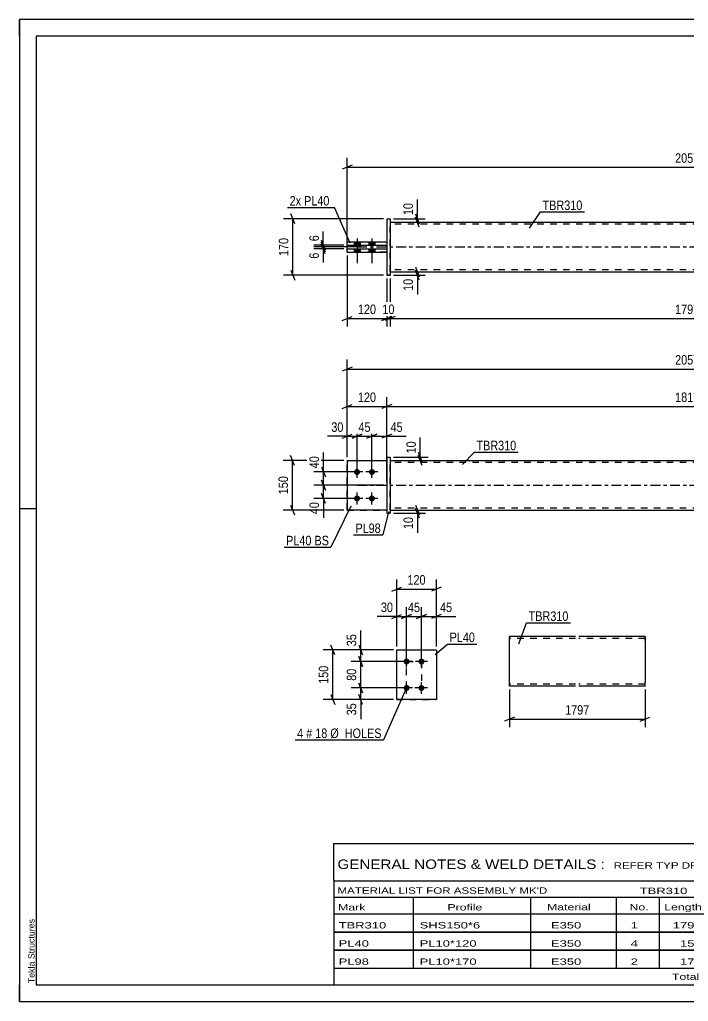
# Model space of a CAD drawing. Header units: millimetres. Extents: x 0 to 420, y 0 to 297.
# Drawn here: x 0 to 202.3, y 0 to 297 of the extents above; entities that cross this region are included whole.
import ezdxf

# ---------------------------------------------------------------- set-up
doc = ezdxf.new("R2010")
doc.units = ezdxf.units.MM
doc.linetypes.add('DXK_LINE_DOT2', pattern=[3.9198, 1.9599, -1.9599])
doc.linetypes.add('DXK_LINE_DOT3', pattern=[5.9187, 2.979, -0.9799, 0.9799, -0.9799])
doc.styles.add('Arial', font='arial.ttf', dxfattribs={"height": 0.2})
doc.styles.add('Arial Narrow', font='ARIALN.TTF', dxfattribs={"height": 0.2})

# ---------------------------------------------------------------- blocks, each defined once
blk = doc.blocks.new('Unknown-580582227-1163')
at = {"color": 5, "linetype": 'Continuous'}
for p, q in [((420, 297), (0, 297)), ((0, 297), (0, 0)), ((0, 292), (0, 297)), ((415, 292), (5, 292)), ((5, 292), (5, 5)), ((5, 149), (0, 149)), ((0, 0), (0, 5)), ((5, 5), (415, 5)), ((0, 0), (420, 0))]:
    blk.add_line(p, q, dxfattribs=at)
at = {"color": 174, "linetype": 'Continuous', "style": 'Arial'}
blk.add_text('Tekla Structures', height=1.9102, rotation=90, dxfattribs=at).set_placement((4.5, 5.5))
blk = doc.blocks.new('Part-580582227-1804 - 1792')
at = {"color": 2, "linetype": 'Continuous'}
for p, q in [((99.07, 163.65), (111.07, 163.65)), ((99.07, 163.65), (99.07, 148.65)), ((111.07, 148.65), (99.07, 148.65)), ((99.07, 148.65), (99.07, 148.65))]:
    blk.add_line(p, q, dxfattribs=at)
at = {"color": 7, "linetype": 'DXK_LINE_DOT2'}
for p, q in [((99.07, 163.65), (111.07, 163.65)), ((111.07, 163.65), (111.07, 163.65)), ((111.07, 163.65), (111.07, 148.65)), ((99.07, 148.65), (111.07, 148.65))]:
    blk.add_line(p, q, dxfattribs=at)
blk = doc.blocks.new('Part-580582227-1809 - 1792')
at = {"color": 7, "linetype": 'DXK_LINE_DOT2'}
for p, q in [((99.07, 163.65), (111.07, 163.65)), ((99.07, 163.65), (111.07, 163.65)), ((99.07, 148.65), (99.07, 163.65)), ((111.07, 163.65), (111.07, 163.65)), ((111.07, 163.65), (111.07, 148.65)), ((99.07, 148.65), (111.07, 148.65)), ((111.07, 148.65), (99.07, 148.65)), ((99.07, 148.65), (99.07, 148.65))]:
    blk.add_line(p, q, dxfattribs=at)
blk = doc.blocks.new('Part-580582227-1814 - 1792')
at = {"color": 2, "linetype": 'Continuous'}
for p, q in [((111.07, 164.65), (112.07, 164.65)), ((111.07, 164.65), (111.07, 147.65)), ((112.07, 164.65), (112.07, 164.65)), ((112.07, 164.65), (112.07, 147.65)), ((111.07, 147.65), (112.07, 147.65))]:
    blk.add_line(p, q, dxfattribs=at)
at = {"color": 7, "linetype": 'DXK_LINE_DOT2'}
for p, q in [((111.07, 164.65), (112.07, 164.65)), ((111.07, 147.65), (112.07, 147.65))]:
    blk.add_line(p, q, dxfattribs=at)
blk = doc.blocks.new('Part-580582227-1824 - 1792')
at = {"color": 2, "linetype": 'Continuous'}
for p, q in [((112.07, 163.65), (291.82, 163.65)), ((112.07, 148.65), (291.82, 148.65))]:
    blk.add_line(p, q, dxfattribs=at)
at = {"color": 7, "linetype": 'DXK_LINE_DOT2'}
for p, q in [((112.07, 148.65), (112.07, 163.65)), ((291.82, 148.65), (291.82, 163.65)), ((291.82, 163.05), (112.07, 163.05)), ((291.82, 149.25), (112.07, 149.25))]:
    blk.add_line(p, q, dxfattribs=at)
at = {"color": 7, "linetype": 'DXK_LINE_DOT3'}
blk.add_line((102.07, 156.15), (301.82, 156.15), dxfattribs=at)
blk = doc.blocks.new('Bolt-580582227-1831 - 1792')
at = {"linetype": 'Continuous'}
for points in [[(102.07, 161.05), (102.26, 161.03), (102.44, 160.97), (102.6, 160.88), (102.74, 160.75), (102.85, 160.6), (102.93, 160.43), (102.97, 160.24), (102.97, 160.05), (102.93, 159.87), (102.85, 159.7), (102.74, 159.55), (102.6, 159.42), (102.44, 159.33), (102.26, 159.27), (102.07, 159.25), (101.88, 159.27), (101.7, 159.33), (101.54, 159.42), (101.4, 159.55), (101.29, 159.7), (101.21, 159.87), (101.18, 160.05), (101.18, 160.24), (101.21, 160.43), (101.29, 160.6), (101.4, 160.75), (101.54, 160.88), (101.7, 160.97), (101.88, 161.03)], [(106.57, 161.05), (106.76, 161.03), (106.94, 160.97), (107.1, 160.88), (107.24, 160.75), (107.35, 160.6), (107.43, 160.43), (107.47, 160.24), (107.47, 160.05), (107.43, 159.87), (107.35, 159.7), (107.24, 159.55), (107.1, 159.42), (106.94, 159.33), (106.76, 159.27), (106.57, 159.25), (106.38, 159.27), (106.2, 159.33), (106.04, 159.42), (105.9, 159.55), (105.79, 159.7), (105.71, 159.87), (105.68, 160.05), (105.68, 160.24), (105.71, 160.43), (105.79, 160.6), (105.9, 160.75), (106.04, 160.88), (106.2, 160.97), (106.38, 161.03)], [(102.07, 153.05), (102.26, 153.03), (102.44, 152.97), (102.6, 152.88), (102.74, 152.75), (102.85, 152.6), (102.93, 152.43), (102.97, 152.24), (102.97, 152.05), (102.93, 151.87), (102.85, 151.7), (102.74, 151.55), (102.6, 151.42), (102.44, 151.33), (102.26, 151.27), (102.07, 151.25), (101.88, 151.27), (101.7, 151.33), (101.54, 151.42), (101.4, 151.55), (101.29, 151.7), (101.21, 151.87), (101.18, 152.05), (101.18, 152.24), (101.21, 152.43), (101.29, 152.6), (101.4, 152.75), (101.54, 152.88), (101.7, 152.97), (101.88, 153.03)], [(106.57, 153.05), (106.76, 153.03), (106.94, 152.97), (107.1, 152.88), (107.24, 152.75), (107.35, 152.6), (107.43, 152.43), (107.47, 152.24), (107.47, 152.05), (107.43, 151.87), (107.35, 151.7), (107.24, 151.55), (107.1, 151.42), (106.94, 151.33), (106.76, 151.27), (106.57, 151.25), (106.38, 151.27), (106.2, 151.33), (106.04, 151.42), (105.9, 151.55), (105.79, 151.7), (105.71, 151.87), (105.68, 152.05), (105.68, 152.24), (105.71, 152.43), (105.79, 152.6), (105.9, 152.75), (106.04, 152.88), (106.2, 152.97), (106.38, 153.03)]]:
    blk.add_hatch(color=1, dxfattribs=at).paths.add_polyline_path(points)
at = {"color": 1, "linetype": 'Continuous'}
for p, q in [((102.07, 158.35), (102.07, 161.95)), ((106.57, 158.35), (106.57, 161.95)), ((103.87, 160.15), (100.27, 160.15)), ((108.37, 160.15), (104.77, 160.15)), ((103.87, 152.15), (100.27, 152.15)), ((102.07, 150.35), (102.07, 153.95)), ((108.37, 152.15), (104.77, 152.15)), ((106.57, 150.35), (106.57, 153.95))]:
    blk.add_line(p, q, dxfattribs=at)
blk = doc.blocks.new('Part-580582227-2124 - 2115')
at = {"color": 2, "linetype": 'Continuous'}
for p, q in [((112.07, 235.72), (291.82, 235.72)), ((112.07, 220.72), (291.82, 220.72))]:
    blk.add_line(p, q, dxfattribs=at)
at = {"color": 7, "linetype": 'DXK_LINE_DOT2'}
for p, q in [((112.07, 220.72), (112.07, 235.72)), ((291.82, 235.12), (112.07, 235.12)), ((291.82, 235.72), (291.82, 220.72)), ((291.82, 221.32), (112.07, 221.32))]:
    blk.add_line(p, q, dxfattribs=at)
at = {"color": 7, "linetype": 'DXK_LINE_DOT3'}
blk.add_line((102.07, 228.22), (301.82, 228.22), dxfattribs=at)
blk = doc.blocks.new('Bolt-580582227-2118 - 2115')
at = {"linetype": 'Continuous'}
for points in [[(101.17, 228.82), (102.97, 228.82), (102.97, 229.82), (101.17, 229.82)], [(101.17, 228.82), (102.97, 228.82), (102.97, 229.82), (101.17, 229.82)], [(105.67, 228.82), (107.47, 228.82), (107.47, 229.82), (105.67, 229.82)], [(105.67, 228.82), (107.47, 228.82), (107.47, 229.82), (105.67, 229.82)], [(101.17, 226.62), (102.97, 226.62), (102.97, 227.62), (101.17, 227.62)], [(101.17, 226.62), (102.97, 226.62), (102.97, 227.62), (101.17, 227.62)], [(105.67, 226.62), (107.47, 226.62), (107.47, 227.62), (105.67, 227.62)], [(105.67, 226.62), (107.47, 226.62), (107.47, 227.62), (105.67, 227.62)]]:
    blk.add_hatch(color=1, dxfattribs=at).paths.add_polyline_path(points)
at = {"color": 1, "linetype": 'Continuous'}
for p, q in [((101.17, 229.82), (101.17, 228.82)), ((101.17, 229.82), (101.17, 228.82)), ((102.07, 230.82), (102.07, 223.32)), ((102.07, 230.82), (102.07, 223.32)), ((102.97, 229.82), (102.97, 228.82)), ((102.97, 229.82), (102.97, 228.82)), ((105.67, 229.82), (105.67, 228.82)), ((105.67, 229.82), (105.67, 228.82)), ((106.57, 230.82), (106.57, 223.32)), ((106.57, 230.82), (106.57, 223.32)), ((107.47, 229.82), (107.47, 228.82)), ((107.47, 229.82), (107.47, 228.82)), ((101.17, 227.62), (101.17, 226.62)), ((101.17, 227.62), (101.17, 226.62)), ((102.97, 227.62), (102.97, 226.62)), ((102.97, 227.62), (102.97, 226.62)), ((105.67, 227.62), (105.67, 226.62)), ((105.67, 227.62), (105.67, 226.62)), ((107.47, 227.62), (107.47, 226.62)), ((107.47, 227.62), (107.47, 226.62))]:
    blk.add_line(p, q, dxfattribs=at)
blk = doc.blocks.new('Part-580582227-2135 - 2115')
at = {"color": 2, "linetype": 'Continuous'}
for p, q in [((99.07, 229.82), (111.07, 229.82)), ((99.07, 228.82), (99.07, 229.82)), ((99.07, 228.82), (111.07, 228.82)), ((99.07, 228.82), (99.07, 228.82))]:
    blk.add_line(p, q, dxfattribs=at)
at = {"color": 7, "linetype": 'DXK_LINE_DOT2'}
for p, q in [((99.07, 229.82), (111.07, 229.82)), ((99.07, 229.82), (99.07, 229.82)), ((99.07, 228.82), (111.07, 228.82)), ((111.07, 229.82), (111.07, 228.82))]:
    blk.add_line(p, q, dxfattribs=at)
blk = doc.blocks.new('Part-580582227-2130 - 2115')
at = {"color": 2, "linetype": 'Continuous'}
for p, q in [((99.07, 227.62), (111.07, 227.62)), ((99.07, 226.62), (99.07, 227.62)), ((99.07, 226.62), (111.07, 226.62)), ((99.07, 226.62), (99.07, 226.62))]:
    blk.add_line(p, q, dxfattribs=at)
at = {"color": 7, "linetype": 'DXK_LINE_DOT2'}
for p, q in [((99.07, 227.62), (111.07, 227.62)), ((111.07, 226.62), (99.07, 226.62)), ((111.07, 227.62), (111.07, 226.62))]:
    blk.add_line(p, q, dxfattribs=at)
blk = doc.blocks.new('Part-580582227-2136 - 2115')
at = {"color": 2, "linetype": 'Continuous'}
for p, q in [((111.07, 236.72), (112.07, 236.72)), ((111.07, 236.72), (111.07, 219.72)), ((112.07, 236.72), (112.07, 236.72)), ((112.07, 236.72), (112.07, 219.72)), ((112.07, 219.72), (111.07, 219.72)), ((111.07, 219.72), (111.07, 219.72))]:
    blk.add_line(p, q, dxfattribs=at)
at = {"color": 7, "linetype": 'DXK_LINE_DOT2'}
for p, q in [((111.07, 236.72), (112.07, 236.72)), ((112.07, 236.72), (112.07, 236.72)), ((111.07, 219.72), (112.07, 219.72))]:
    blk.add_line(p, q, dxfattribs=at)
blk = doc.blocks.new('Bolt-580582227-1445 - 1411')
at = {"linetype": 'Continuous'}
for points in [[(117.06, 101.91), (116.87, 101.93), (116.69, 101.98), (116.53, 102.08), (116.39, 102.2), (116.28, 102.36), (116.2, 102.53), (116.16, 102.71), (116.16, 102.9), (116.2, 103.08), (116.28, 103.26), (116.39, 103.41), (116.53, 103.53), (116.69, 103.63), (116.87, 103.69), (117.06, 103.71), (117.25, 103.69), (117.43, 103.63), (117.59, 103.53), (117.73, 103.41), (117.84, 103.26), (117.92, 103.08), (117.95, 102.9), (117.95, 102.71), (117.92, 102.53), (117.84, 102.36), (117.73, 102.2), (117.59, 102.08), (117.43, 101.98), (117.25, 101.93)], [(121.56, 101.91), (121.37, 101.93), (121.19, 101.98), (121.03, 102.08), (120.89, 102.2), (120.78, 102.36), (120.7, 102.53), (120.66, 102.71), (120.66, 102.9), (120.7, 103.08), (120.78, 103.26), (120.89, 103.41), (121.03, 103.53), (121.19, 103.63), (121.37, 103.69), (121.56, 103.71), (121.75, 103.69), (121.93, 103.63), (122.09, 103.53), (122.23, 103.41), (122.34, 103.26), (122.42, 103.08), (122.45, 102.9), (122.45, 102.71), (122.42, 102.53), (122.34, 102.36), (122.23, 102.2), (122.09, 102.08), (121.93, 101.98), (121.75, 101.93)], [(117.06, 93.91), (116.87, 93.93), (116.69, 93.98), (116.53, 94.08), (116.39, 94.2), (116.28, 94.36), (116.2, 94.53), (116.16, 94.71), (116.16, 94.9), (116.2, 95.08), (116.28, 95.26), (116.39, 95.41), (116.53, 95.53), (116.69, 95.63), (116.87, 95.69), (117.06, 95.71), (117.25, 95.69), (117.43, 95.63), (117.59, 95.53), (117.73, 95.41), (117.84, 95.26), (117.92, 95.08), (117.95, 94.9), (117.95, 94.71), (117.92, 94.53), (117.84, 94.36), (117.73, 94.2), (117.59, 94.08), (117.43, 93.98), (117.25, 93.93)], [(121.56, 93.91), (121.37, 93.93), (121.19, 93.98), (121.03, 94.08), (120.89, 94.2), (120.78, 94.36), (120.7, 94.53), (120.66, 94.71), (120.66, 94.9), (120.7, 95.08), (120.78, 95.26), (120.89, 95.41), (121.03, 95.53), (121.19, 95.63), (121.37, 95.69), (121.56, 95.71), (121.75, 95.69), (121.93, 95.63), (122.09, 95.53), (122.23, 95.41), (122.34, 95.26), (122.42, 95.08), (122.45, 94.9), (122.45, 94.71), (122.42, 94.53), (122.34, 94.36), (122.23, 94.2), (122.09, 94.08), (121.93, 93.98), (121.75, 93.93)]]:
    blk.add_hatch(color=1, dxfattribs=at).paths.add_polyline_path(points)
at = {"color": 1, "linetype": 'Continuous'}
for p, q in [((117.06, 101.01), (117.06, 104.61)), ((121.56, 101.01), (121.56, 104.61)), ((118.86, 102.81), (115.26, 102.81)), ((123.36, 102.81), (119.76, 102.81)), ((117.06, 93.01), (117.06, 96.61)), ((121.56, 93.01), (121.56, 96.61)), ((118.86, 94.81), (115.26, 94.81)), ((123.36, 94.81), (119.76, 94.81))]:
    blk.add_line(p, q, dxfattribs=at)
blk = doc.blocks.new('Part-580582227-1460 - 1411')
at = {"color": 2, "linetype": 'Continuous'}
for p, q in [((114.06, 106.31), (126.06, 106.31)), ((114.06, 91.31), (114.06, 106.31)), ((126.06, 106.31), (126.06, 106.31)), ((126.06, 106.31), (126.06, 91.31)), ((126.06, 91.31), (114.06, 91.31)), ((114.06, 91.31), (114.06, 91.31))]:
    blk.add_line(p, q, dxfattribs=at)
at = {"color": 7, "linetype": 'DXK_LINE_DOT2'}
for p, q in [((114.06, 106.31), (126.06, 106.31)), ((114.06, 91.31), (126.06, 91.31)), ((114.06, 91.31), (114.06, 91.31))]:
    blk.add_line(p, q, dxfattribs=at)
blk = doc.blocks.new('Part-580582227-1274 - 1255')
at = {"color": 2, "linetype": 'Continuous'}
for p, q in [((168.19, 110.38), (148.19, 110.38)), ((148.19, 95.47), (148.19, 110.38)), ((189.19, 110.38), (169.19, 110.38)), ((189.19, 110.38), (189.19, 110.29)), ((189.19, 110.29), (189.19, 109.18)), ((189.19, 109.18), (189.19, 96.58)), ((148.19, 95.38), (148.19, 95.47)), ((168.19, 95.38), (148.19, 95.38)), ((189.19, 95.38), (169.19, 95.38)), ((189.19, 95.38), (189.19, 96.58))]:
    blk.add_line(p, q, dxfattribs=at)
at = {"color": 7, "linetype": 'DXK_LINE_DOT2'}
for p, q in [((189.19, 109.18), (189.19, 110.03)), ((168.19, 109.78), (148.19, 109.78)), ((189.19, 109.78), (169.19, 109.78)), ((148.19, 95.98), (148.19, 96.03)), ((168.19, 95.98), (148.19, 95.98)), ((189.19, 95.98), (169.19, 95.98)), ((189.19, 96.03), (189.19, 96.35)), ((189.19, 95.98), (189.19, 96.03))]:
    blk.add_line(p, q, dxfattribs=at)
blk = doc.blocks.new('Rectangle-580582227-1569 - 1411')
at = {"color": 1, "linetype": 'DXK_LINE_DOT2'}
blk.add_lwpolyline([(117.06, 102.81), (121.56, 102.81), (121.56, 94.81), (117.06, 94.81), (117.06, 102.81)], close=True, dxfattribs=at)
blk = doc.blocks.new('StraightDimension-580582227-2011 - 1792')
at = {"color": 7, "linetype": 'Continuous'}
for p, q in [((106.57, 161.15), (106.57, 173.8)), ((111.07, 164.65), (111.07, 173.8)), ((105.07, 170.35), (108.07, 171.55)), ((106.57, 170.95), (111.07, 170.95)), ((112.57, 171.55), (109.57, 170.35))]:
    blk.add_line(p, q, dxfattribs=at)
at = {"color": 0}
blk.add_wipeout([(116.45, 171.7), (116.45, 175.9), (111.6, 175.9), (111.6, 171.7)], dxfattribs=at)
at = {"color": 7, "linetype": 'Continuous'}
blk.add_line((111.07, 170.95), (116.98, 170.95), dxfattribs=at)
blk.add_line((111.07, 170.95), (116.98, 170.95), dxfattribs=at)
at = {"color": 3, "style": 'Arial Narrow'}
blk.add_text('45', height=2.863, dxfattribs=at).set_placement((112.2, 172.3))
blk = doc.blocks.new('StraightDimension-580582227-1893 - 1792')
at = {"color": 7, "linetype": 'Continuous'}
for p, q in [((99.07, 164.65), (99.07, 194.15)), ((304.82, 164.65), (304.82, 194.15)), ((100.57, 191.9), (97.57, 190.7)), ((99.07, 191.3), (304.82, 191.3)), ((303.32, 190.7), (306.32, 191.9))]:
    blk.add_line(p, q, dxfattribs=at)
at = {"color": 0}
blk.add_wipeout([(206.2, 192.05), (206.2, 196.25), (197.69, 196.25), (197.69, 192.05)], dxfattribs=at)
at = {"color": 3, "style": 'Arial Narrow'}
blk.add_text('2057', height=2.863, dxfattribs=at).set_placement((198.29, 192.65))
blk = doc.blocks.new('StraightDimension-580582227-2057 - 1792')
at = {"color": 7, "linetype": 'Continuous'}
for p, q in [((91.29, 157.65), (92.49, 154.65)), ((110.07, 156.15), (89.04, 156.15)), ((91.89, 152.15), (91.89, 156.15)), ((101.07, 152.15), (89.04, 152.15)), ((92.49, 150.65), (91.29, 153.65))]:
    blk.add_line(p, q, dxfattribs=at)
at = {"color": 0}
blk.add_wipeout([(91.14, 151.62), (86.94, 151.62), (86.94, 146.77), (91.14, 146.77)], dxfattribs=at)
at = {"color": 7, "linetype": 'Continuous'}
blk.add_line((91.89, 152.15), (91.89, 146.24), dxfattribs=at)
blk.add_line((91.89, 152.15), (91.89, 146.24), dxfattribs=at)
at = {"color": 3, "style": 'Arial Narrow'}
blk.add_text('40', height=2.863, rotation=90.0002, dxfattribs=at).set_placement((90.54, 147.37))
blk = doc.blocks.new('StraightDimension-580582227-2028 - 1792')
at = {"color": 7, "linetype": 'Continuous'}
for p, q in [((98.07, 163.65), (79.68, 163.65)), ((83.13, 162.15), (81.93, 165.15)), ((82.53, 148.65), (82.53, 163.65)), ((98.07, 148.65), (79.68, 148.65)), ((81.93, 150.15), (83.13, 147.15))]:
    blk.add_line(p, q, dxfattribs=at)
at = {"color": 0}
blk.add_wipeout([(81.78, 159.49), (77.58, 159.49), (77.58, 152.81), (81.78, 152.81)], dxfattribs=at)
at = {"color": 3, "style": 'Arial Narrow'}
blk.add_text('150', height=2.863, rotation=90.0002, dxfattribs=at).set_placement((81.18, 153.41))
blk = doc.blocks.new('StraightDimension-580582227-1966 - 1792')
at = {"color": 7, "linetype": 'Continuous'}
for p, q in [((99.07, 164.65), (99.07, 182.83)), ((111.07, 157.15), (111.07, 182.83)), ((97.57, 179.38), (100.57, 180.58)), ((99.07, 179.98), (111.07, 179.98)), ((112.57, 180.58), (109.57, 179.38))]:
    blk.add_line(p, q, dxfattribs=at)
at = {"color": 0}
blk.add_wipeout([(108.41, 180.73), (108.41, 184.93), (101.73, 184.93), (101.73, 180.73)], dxfattribs=at)
at = {"color": 3, "style": 'Arial Narrow'}
blk.add_text('120', height=2.863, dxfattribs=at).set_placement((102.33, 181.33))
blk = doc.blocks.new('StraightDimension-580582227-1838 - 1792')
at = {"color": 7, "linetype": 'Continuous'}
for p, q in [((113.07, 164.65), (123.6, 164.65)), ((113.07, 163.65), (123.6, 163.65)), ((120.6, 166.15), (121.8, 163.15)), ((121.8, 162.15), (120.6, 165.15)), ((121.2, 163.65), (121.2, 164.65))]:
    blk.add_line(p, q, dxfattribs=at)
at = {"color": 0}
blk.add_wipeout([(120.45, 170.03), (116.25, 170.03), (116.25, 165.17), (120.45, 165.17)], dxfattribs=at)
at = {"color": 7, "linetype": 'Continuous'}
blk.add_line((121.2, 164.65), (121.2, 170.55), dxfattribs=at)
blk.add_line((121.2, 164.65), (121.2, 170.55), dxfattribs=at)
at = {"color": 3, "style": 'Arial Narrow'}
blk.add_text('10', height=2.863, rotation=90.0002, dxfattribs=at).set_placement((119.85, 165.77))
blk = doc.blocks.new('StraightDimension-580582227-1951 - 1792')
at = {"color": 7, "linetype": 'Continuous'}
for p, q in [((111.07, 157.15), (111.07, 182.83)), ((292.82, 164.65), (292.82, 182.83)), ((112.57, 180.58), (109.57, 179.38)), ((111.07, 179.98), (292.82, 179.98)), ((291.32, 179.38), (294.32, 180.58))]:
    blk.add_line(p, q, dxfattribs=at)
at = {"color": 0}
blk.add_wipeout([(206.2, 180.73), (206.2, 184.93), (197.69, 184.93), (197.69, 180.73)], dxfattribs=at)
at = {"color": 3, "style": 'Arial Narrow'}
blk.add_text('1817', height=2.863, dxfattribs=at).set_placement((198.29, 181.33))
blk = doc.blocks.new('StraightDimension-580582227-1982 - 1792')
at = {"color": 7, "linetype": 'Continuous'}
for p, q in [((99.07, 164.65), (99.07, 173.8)), ((102.07, 161.15), (102.07, 173.8)), ((97.57, 170.35), (100.57, 171.55)), ((99.07, 170.95), (102.07, 170.95)), ((103.57, 171.55), (100.57, 170.35))]:
    blk.add_line(p, q, dxfattribs=at)
at = {"color": 0}
blk.add_wipeout([(98.55, 171.7), (98.55, 175.9), (93.69, 175.9), (93.69, 171.7)], dxfattribs=at)
at = {"color": 7, "linetype": 'Continuous'}
blk.add_line((99.07, 170.95), (93.16, 170.95), dxfattribs=at)
blk.add_line((99.07, 170.95), (93.16, 170.95), dxfattribs=at)
at = {"color": 3, "style": 'Arial Narrow'}
blk.add_text('30', height=2.863, dxfattribs=at).set_placement((94.29, 172.3))
blk = doc.blocks.new('StraightDimension-580582227-1998 - 1792')
at = {"color": 7, "linetype": 'Continuous'}
for p, q in [((102.07, 161.15), (102.07, 173.8)), ((106.57, 161.15), (106.57, 173.8)), ((100.57, 170.35), (103.57, 171.55)), ((102.07, 170.95), (106.57, 170.95)), ((108.07, 171.55), (105.07, 170.35))]:
    blk.add_line(p, q, dxfattribs=at)
at = {"color": 0}
blk.add_wipeout([(106.75, 171.7), (106.75, 175.9), (101.89, 175.9), (101.89, 171.7)], dxfattribs=at)
at = {"color": 3, "style": 'Arial Narrow'}
blk.add_text('45', height=2.863, dxfattribs=at).set_placement((102.49, 172.3))
blk = doc.blocks.new('StraightDimension-580582227-2048 - 1792')
at = {"color": 7, "linetype": 'Continuous'}
for p, q in [((91.29, 161.65), (92.49, 158.65)), ((101.07, 160.15), (89.04, 160.15)), ((92.49, 154.65), (91.29, 157.65)), ((91.89, 156.15), (91.89, 160.15)), ((110.07, 156.15), (89.04, 156.15))]:
    blk.add_line(p, q, dxfattribs=at)
at = {"color": 0}
blk.add_wipeout([(91.14, 165.53), (86.94, 165.53), (86.94, 160.67), (91.14, 160.67)], dxfattribs=at)
at = {"color": 7, "linetype": 'Continuous'}
blk.add_line((91.89, 160.15), (91.89, 166.05), dxfattribs=at)
blk.add_line((91.89, 160.15), (91.89, 166.05), dxfattribs=at)
at = {"color": 3, "style": 'Arial Narrow'}
blk.add_text('40', height=2.863, rotation=90.0002, dxfattribs=at).set_placement((90.54, 161.27))
blk = doc.blocks.new('StraightDimension-580582227-2067 - 1792')
at = {"color": 7, "linetype": 'Continuous'}
for p, q in [((113.07, 148.65), (122.75, 148.65)), ((119.75, 150.15), (120.95, 147.15)), ((120.95, 146.15), (119.75, 149.15)), ((120.35, 147.65), (120.35, 148.65)), ((113.07, 147.65), (122.75, 147.65))]:
    blk.add_line(p, q, dxfattribs=at)
at = {"color": 0}
blk.add_wipeout([(119.6, 147.12), (115.4, 147.12), (115.4, 142.27), (119.6, 142.27)], dxfattribs=at)
at = {"color": 7, "linetype": 'Continuous'}
blk.add_line((120.35, 147.65), (120.35, 141.74), dxfattribs=at)
blk.add_line((120.35, 147.65), (120.35, 141.74), dxfattribs=at)
at = {"color": 3, "style": 'Arial Narrow'}
blk.add_text('10', height=2.863, rotation=90.0002, dxfattribs=at).set_placement((119, 142.87))
blk = doc.blocks.new('StraightDimension-580582227-2182 - 2115')
at = {"color": 7, "linetype": 'Continuous'}
for p, q in [((112.07, 218.72), (112.07, 204.18)), ((291.82, 218.72), (291.82, 204.18)), ((113.57, 207.18), (110.57, 205.98)), ((112.07, 206.58), (291.82, 206.58)), ((290.32, 205.98), (293.32, 207.18))]:
    blk.add_line(p, q, dxfattribs=at)
at = {"color": 0}
blk.add_wipeout([(206.2, 207.33), (206.2, 211.53), (197.69, 211.53), (197.69, 207.33)], dxfattribs=at)
at = {"color": 3, "style": 'Arial Narrow'}
blk.add_text('1797', height=2.863, dxfattribs=at).set_placement((198.29, 207.93))
blk = doc.blocks.new('StraightDimension-580582227-2199 - 2115')
at = {"color": 7, "linetype": 'Continuous'}
for p, q in [((99.07, 225.62), (99.07, 204.18)), ((111.07, 218.72), (111.07, 204.18)), ((97.57, 205.98), (100.57, 207.18)), ((99.07, 206.58), (111.07, 206.58)), ((112.57, 207.18), (109.57, 205.98))]:
    blk.add_line(p, q, dxfattribs=at)
at = {"color": 0}
blk.add_wipeout([(108.41, 207.33), (108.41, 211.53), (101.73, 211.53), (101.73, 207.33)], dxfattribs=at)
at = {"color": 3, "style": 'Arial Narrow'}
blk.add_text('120', height=2.863, dxfattribs=at).set_placement((102.33, 207.93))
blk = doc.blocks.new('StraightDimension-580582227-2148 - 2115')
at = {"color": 7, "linetype": 'Continuous'}
for p, q in [((113.07, 220.72), (122.71, 220.72)), ((119.71, 222.22), (120.91, 219.22)), ((120.91, 218.22), (119.71, 221.22)), ((120.31, 219.72), (120.31, 220.72)), ((113.07, 219.72), (122.71, 219.72))]:
    blk.add_line(p, q, dxfattribs=at)
at = {"color": 0}
blk.add_wipeout([(119.56, 219.2), (115.36, 219.2), (115.36, 214.34), (119.56, 214.34)], dxfattribs=at)
at = {"color": 7, "linetype": 'Continuous'}
blk.add_line((120.31, 219.72), (120.31, 213.82), dxfattribs=at)
blk.add_line((120.31, 219.72), (120.31, 213.82), dxfattribs=at)
at = {"color": 3, "style": 'Arial Narrow'}
blk.add_text('10', height=2.863, rotation=90.0002, dxfattribs=at).set_placement((118.96, 214.94))
blk = doc.blocks.new('StraightDimension-580582227-2158 - 2115')
at = {"color": 7, "linetype": 'Continuous'}
for p, q in [((83.24, 235.22), (82.04, 238.22)), ((110.07, 236.72), (79.79, 236.72)), ((82.64, 219.72), (82.64, 236.72)), ((82.04, 221.22), (83.24, 218.22)), ((110.07, 219.72), (79.79, 219.72))]:
    blk.add_line(p, q, dxfattribs=at)
at = {"color": 0}
blk.add_wipeout([(81.89, 231.57), (77.69, 231.57), (77.69, 224.88), (81.89, 224.88)], dxfattribs=at)
at = {"color": 3, "style": 'Arial Narrow'}
blk.add_text('170', height=2.863, rotation=90.0002, dxfattribs=at).set_placement((81.29, 225.48))
blk = doc.blocks.new('StraightDimension-580582227-2171 - 2115')
at = {"color": 7, "linetype": 'Continuous'}
for p, q in [((100.57, 252.94), (97.57, 251.74)), ((99.07, 227.62), (99.07, 255.19)), ((303.32, 251.74), (306.32, 252.94)), ((304.82, 227.62), (304.82, 255.19)), ((99.07, 252.34), (304.82, 252.34))]:
    blk.add_line(p, q, dxfattribs=at)
at = {"color": 0}
blk.add_wipeout([(206.2, 253.09), (206.2, 257.29), (197.69, 257.29), (197.69, 253.09)], dxfattribs=at)
at = {"color": 3, "style": 'Arial Narrow'}
blk.add_text('2057', height=2.863, dxfattribs=at).set_placement((198.29, 253.69))
blk = doc.blocks.new('StraightDimension-580582227-2190 - 2115')
at = {"color": 7, "linetype": 'Continuous'}
for p, q in [((111.07, 218.72), (111.07, 204.18)), ((112.07, 218.72), (112.07, 204.18)), ((109.57, 205.98), (112.57, 207.18)), ((113.57, 207.18), (110.57, 205.98)), ((111.07, 206.58), (112.07, 206.58))]:
    blk.add_line(p, q, dxfattribs=at)
at = {"color": 0}
blk.add_wipeout([(114, 207.33), (114, 211.53), (109.14, 211.53), (109.14, 207.33)], dxfattribs=at)
at = {"color": 3, "style": 'Arial Narrow'}
blk.add_text('10', height=2.863, dxfattribs=at).set_placement((109.74, 207.93))
blk = doc.blocks.new('StraightDimension-580582227-2239 - 2115')
at = {"color": 7, "linetype": 'Continuous'}
for p, q in [((119.71, 238.22), (120.91, 235.22)), ((113.07, 236.72), (122.71, 236.72)), ((113.07, 235.72), (122.71, 235.72)), ((120.91, 234.22), (119.71, 237.22)), ((120.31, 235.72), (120.31, 236.72))]:
    blk.add_line(p, q, dxfattribs=at)
at = {"color": 0}
blk.add_wipeout([(119.56, 242.1), (115.36, 242.1), (115.36, 237.25), (119.56, 237.25)], dxfattribs=at)
at = {"color": 7, "linetype": 'Continuous'}
blk.add_line((120.31, 236.72), (120.31, 242.63), dxfattribs=at)
blk.add_line((120.31, 236.72), (120.31, 242.63), dxfattribs=at)
at = {"color": 3, "style": 'Arial Narrow'}
blk.add_text('10', height=2.863, rotation=90.0002, dxfattribs=at).set_placement((118.96, 237.85))
blk = doc.blocks.new('StraightDimension-580582227-2279 - 2115')
at = {"color": 7, "linetype": 'Continuous'}
for p, q in [((91.25, 229.72), (92.45, 226.72)), ((92.45, 226.12), (91.25, 229.12)), ((103.32, 228.22), (89, 228.22)), ((98.07, 227.62), (89, 227.62)), ((91.85, 227.62), (91.85, 228.22))]:
    blk.add_line(p, q, dxfattribs=at)
at = {"color": 0}
blk.add_wipeout([(91.1, 227.1), (86.9, 227.1), (86.9, 224.07), (91.1, 224.07)], dxfattribs=at)
at = {"color": 7, "linetype": 'Continuous'}
blk.add_line((91.85, 227.62), (91.85, 223.55), dxfattribs=at)
blk.add_line((91.85, 227.62), (91.85, 223.55), dxfattribs=at)
at = {"color": 3, "style": 'Arial Narrow'}
blk.add_text('6', height=2.86, rotation=90.0002, dxfattribs=at).set_placement((90.5, 224.67))
blk = doc.blocks.new('StraightDimension-580582227-2289 - 2115')
at = {"color": 7, "linetype": 'Continuous'}
for p, q in [((98.07, 228.82), (89, 228.82)), ((91.25, 230.32), (92.45, 227.32)), ((92.45, 226.72), (91.25, 229.72)), ((91.85, 228.22), (91.85, 228.82)), ((103.32, 228.22), (89, 228.22))]:
    blk.add_line(p, q, dxfattribs=at)
at = {"color": 0}
blk.add_wipeout([(91.1, 232.38), (86.9, 232.38), (86.9, 229.35), (91.1, 229.35)], dxfattribs=at)
at = {"color": 7, "linetype": 'Continuous'}
blk.add_line((91.85, 228.82), (91.85, 232.9), dxfattribs=at)
blk.add_line((91.85, 228.82), (91.85, 232.9), dxfattribs=at)
at = {"color": 3, "style": 'Arial Narrow'}
blk.add_text('6', height=2.86, rotation=90.0002, dxfattribs=at).set_placement((90.5, 229.95))
blk = doc.blocks.new('StraightDimension-580582227-1556 - 1411')
at = {"color": 7, "linetype": 'Continuous'}
for p, q in [((102.57, 96.31), (103.77, 93.31)), ((116.06, 94.81), (100.32, 94.81)), ((103.77, 89.81), (102.57, 92.81)), ((103.17, 91.31), (103.17, 94.81)), ((113.06, 91.31), (100.32, 91.31))]:
    blk.add_line(p, q, dxfattribs=at)
at = {"color": 0}
blk.add_wipeout([(102.42, 90.78), (98.22, 90.78), (98.22, 85.92), (102.42, 85.92)], dxfattribs=at)
at = {"color": 7, "linetype": 'Continuous'}
blk.add_line((103.17, 91.31), (103.17, 85.4), dxfattribs=at)
blk.add_line((103.17, 91.31), (103.17, 85.4), dxfattribs=at)
at = {"color": 3, "style": 'Arial Narrow'}
blk.add_text('35', height=2.863, rotation=90.0002, dxfattribs=at).set_placement((101.82, 86.52))
blk = doc.blocks.new('StraightDimension-580582227-1492 - 1411')
at = {"color": 7, "linetype": 'Continuous'}
for p, q in [((117.06, 103.81), (117.06, 119.28)), ((121.56, 103.81), (121.56, 119.28)), ((115.56, 115.83), (118.56, 117.03)), ((117.06, 116.43), (121.56, 116.43)), ((123.06, 117.03), (120.06, 115.83))]:
    blk.add_line(p, q, dxfattribs=at)
at = {"color": 0}
blk.add_wipeout([(121.74, 117.18), (121.74, 121.38), (116.88, 121.38), (116.88, 117.18)], dxfattribs=at)
at = {"color": 3, "style": 'Arial Narrow'}
blk.add_text('45', height=2.863, dxfattribs=at).set_placement((117.48, 117.78))
blk = doc.blocks.new('StraightDimension-580582227-1462 - 1411')
at = {"color": 7, "linetype": 'Continuous'}
for p, q in [((112.56, 124.13), (115.56, 125.33)), ((114.06, 107.31), (114.06, 127.58)), ((127.56, 125.33), (124.56, 124.13)), ((126.06, 107.31), (126.06, 127.58)), ((114.06, 124.73), (126.06, 124.73))]:
    blk.add_line(p, q, dxfattribs=at)
at = {"color": 0}
blk.add_wipeout([(123.4, 125.48), (123.4, 129.68), (116.72, 129.68), (116.72, 125.48)], dxfattribs=at)
at = {"color": 3, "style": 'Arial Narrow'}
blk.add_text('120', height=2.863, dxfattribs=at).set_placement((117.32, 126.08))
blk = doc.blocks.new('StraightDimension-580582227-1479 - 1411')
at = {"color": 7, "linetype": 'Continuous'}
for p, q in [((121.56, 103.81), (121.56, 119.28)), ((126.06, 107.31), (126.06, 119.28)), ((120.06, 115.83), (123.06, 117.03)), ((121.56, 116.43), (126.06, 116.43)), ((127.56, 117.03), (124.56, 115.83))]:
    blk.add_line(p, q, dxfattribs=at)
at = {"color": 0}
blk.add_wipeout([(131.44, 117.18), (131.44, 121.38), (126.58, 121.38), (126.58, 117.18)], dxfattribs=at)
at = {"color": 7, "linetype": 'Continuous'}
blk.add_line((126.06, 116.43), (131.97, 116.43), dxfattribs=at)
blk.add_line((126.06, 116.43), (131.97, 116.43), dxfattribs=at)
at = {"color": 3, "style": 'Arial Narrow'}
blk.add_text('45', height=2.863, dxfattribs=at).set_placement((127.18, 117.78))
blk = doc.blocks.new('StraightDimension-580582227-1502 - 1411')
at = {"color": 7, "linetype": 'Continuous'}
for p, q in [((114.06, 107.31), (114.06, 119.28)), ((117.06, 103.81), (117.06, 119.28)), ((112.56, 115.83), (115.56, 117.03)), ((114.06, 116.43), (117.06, 116.43)), ((118.56, 117.03), (115.56, 115.83))]:
    blk.add_line(p, q, dxfattribs=at)
at = {"color": 0}
blk.add_wipeout([(113.53, 117.18), (113.53, 121.38), (108.68, 121.38), (108.68, 117.18)], dxfattribs=at)
at = {"color": 7, "linetype": 'Continuous'}
blk.add_line((114.06, 116.43), (108.15, 116.43), dxfattribs=at)
blk.add_line((114.06, 116.43), (108.15, 116.43), dxfattribs=at)
at = {"color": 3, "style": 'Arial Narrow'}
blk.add_text('30', height=2.863, dxfattribs=at).set_placement((109.28, 117.78))
blk = doc.blocks.new('StraightDimension-580582227-1516 - 1411')
at = {"color": 7, "linetype": 'Continuous'}
for p, q in [((95.31, 104.81), (94.11, 107.81)), ((113.06, 106.31), (91.86, 106.31)), ((94.71, 91.31), (94.71, 106.31)), ((94.11, 92.81), (95.31, 89.81)), ((113.06, 91.31), (91.86, 91.31))]:
    blk.add_line(p, q, dxfattribs=at)
at = {"color": 0}
blk.add_wipeout([(93.96, 102.15), (89.76, 102.15), (89.76, 95.46), (93.96, 95.46)], dxfattribs=at)
at = {"color": 3, "style": 'Arial Narrow'}
blk.add_text('150', height=2.863, rotation=90.0002, dxfattribs=at).set_placement((93.36, 96.06))
blk = doc.blocks.new('StraightDimension-580582227-1533 - 1411')
at = {"color": 7, "linetype": 'Continuous'}
for p, q in [((102.57, 107.81), (103.77, 104.81)), ((113.06, 106.31), (100.32, 106.31)), ((103.77, 101.31), (102.57, 104.31)), ((103.17, 102.81), (103.17, 106.31)), ((116.06, 102.81), (100.32, 102.81))]:
    blk.add_line(p, q, dxfattribs=at)
at = {"color": 0}
blk.add_wipeout([(102.42, 111.69), (98.22, 111.69), (98.22, 106.83), (102.42, 106.83)], dxfattribs=at)
at = {"color": 7, "linetype": 'Continuous'}
blk.add_line((103.17, 106.31), (103.17, 112.21), dxfattribs=at)
blk.add_line((103.17, 106.31), (103.17, 112.21), dxfattribs=at)
at = {"color": 3, "style": 'Arial Narrow'}
blk.add_text('35', height=2.863, rotation=90.0002, dxfattribs=at).set_placement((101.82, 107.43))
blk = doc.blocks.new('StraightDimension-580582227-1546 - 1411')
at = {"color": 7, "linetype": 'Continuous'}
for p, q in [((102.57, 104.31), (103.77, 101.31)), ((116.06, 102.81), (100.32, 102.81)), ((103.17, 94.81), (103.17, 102.81)), ((103.77, 93.31), (102.57, 96.31)), ((116.06, 94.81), (100.32, 94.81))]:
    blk.add_line(p, q, dxfattribs=at)
at = {"color": 0}
blk.add_wipeout([(102.42, 101.23), (98.22, 101.23), (98.22, 96.38), (102.42, 96.38)], dxfattribs=at)
at = {"color": 3, "style": 'Arial Narrow'}
blk.add_text('80', height=2.863, rotation=90.0002, dxfattribs=at).set_placement((101.82, 96.98))
blk = doc.blocks.new('StraightDimension-580582227-1354 - 1255')
at = {"color": 7, "linetype": 'Continuous'}
for p, q in [((148.19, 94.38), (148.19, 82.98)), ((189.19, 94.38), (189.19, 82.98)), ((149.69, 85.98), (146.69, 84.78)), ((148.19, 85.38), (189.19, 85.38)), ((187.69, 84.78), (190.69, 85.98))]:
    blk.add_line(p, q, dxfattribs=at)
at = {"color": 0}
blk.add_wipeout([(172.94, 86.13), (172.94, 90.33), (164.43, 90.33), (164.43, 86.13)], dxfattribs=at)
at = {"color": 3, "style": 'Arial Narrow'}
blk.add_text('1797', height=2.863, dxfattribs=at).set_placement((165.03, 86.73))
blk = doc.blocks.new('Unknown-580582227-3744')
at = {"color": 7, "linetype": 'Continuous'}
for p, q in [((95, 47.75), (255, 47.75)), ((95, 36.5), (95, 47.75)), ((255, 47.75), (255, 36.5)), ((95, 36.5), (255, 36.5)), ((95, 36.5), (95, 31.5)), ((255, 36.5), (255, 31.5)), ((95, 31.5), (255, 31.5)), ((95, 31.5), (95, 26.5)), ((119, 31.5), (119, 26.5)), ((154.5, 31.5), (154.5, 26.5)), ((180.5, 31.5), (180.5, 26.5)), ((193.5, 31.5), (193.5, 26.5)), ((211, 31.5), (211, 26.5)), ((233, 31.5), (233, 26.5)), ((255, 31.5), (255, 26.5)), ((95, 26.5), (255, 26.5)), ((95, 26.45), (95, 21.05)), ((95, 26.45), (255, 26.45)), ((119, 26.5), (119, 21)), ((154.5, 26.5), (154.5, 21)), ((180.5, 26.5), (180.5, 21)), ((193.5, 26.5), (193.5, 21)), ((211, 26.5), (211, 21)), ((233, 26.5), (233, 21)), ((255, 26.45), (255, 21.05)), ((95, 21.05), (255, 21.05)), ((95, 20.95), (95, 15.55)), ((95, 20.95), (255, 20.95)), ((119, 21), (119, 15.5)), ((154.5, 21), (154.5, 15.5)), ((180.5, 21), (180.5, 15.5)), ((193.5, 21), (193.5, 15.5)), ((211, 21), (211, 15.5)), ((233, 21), (233, 15.5)), ((255, 20.95), (255, 15.55)), ((95, 15.55), (255, 15.55)), ((95, 15.45), (95, 10.05)), ((95, 15.45), (255, 15.45)), ((119, 15.5), (119, 10)), ((154.5, 15.5), (154.5, 10)), ((180.5, 15.5), (180.5, 10)), ((193.5, 15.5), (193.5, 10)), ((211, 15.5), (211, 10)), ((233, 15.5), (233, 10)), ((255, 15.45), (255, 10.05)), ((95, 10.05), (255, 10.05)), ((95, 10), (255, 10)), ((95, 10), (95, 5)), ((211, 10), (211, 5)), ((233, 10), (233, 5)), ((255, 10), (255, 5)), ((95, 5), (255, 5))]:
    blk.add_line(p, q, dxfattribs=at)
at = {"color": 7, "style": 'Arial Narrow'}
for s, height, width, p in [('GENERAL NOTES & WELD DETAILS :', 2.8633, 1.4, (96.15, 40.06)), ('REFER TYP DRAWING TYP-01', 1.9089, 1.6, (179.7, 40.16)), ("MATERIAL LIST FOR ASSEMBLY MK'D", 1.9089, 1.6, (96.15, 32.56)), ('TBR310', 1.909, 1.794707, (187.59, 32.47)), ('1', 1.91, 1.794707, (217.08, 32.56)), ('No. Required', 1.9089, 1.6, (226.41, 32.56)), ('Mark', 1.909, 1.7, (96.34, 27.5)), ('Profile', 1.909, 1.7, (129.41, 27.5)), ('Material', 1.909, 1.7, (159.54, 27.56)), ('No.', 1.909, 1.7, (184.5, 27.56)), ('Length', 1.909, 1.7, (195, 27.56)), ('Area', 1.909, 1.7, (217.5, 27.56)), ('Weight', 1.909, 1.7, (237, 27.56))]:
    blk.add_text(s, height=height, dxfattribs=dict(at, width=width)).set_placement(p)
at = {"color": 7, "linetype": 'Continuous', "style": 'Arial Narrow'}
for s, height, width, p in [('TBR310', 1.909, 1.794707, (96.5, 22.06)), ('SHS150*6', 1.909, 1.794707, (121, 22.06)), ('E350', 1.909, 1.794707, (160.74, 22.06)), ('1', 1.91, 1.794707, (184.86, 22.06)), ('1797', 1.909, 1.794707, (197.58, 22.06)), ('1.1', 1.909, 1.794707, (221.32, 22.06)), ('48.8', 1.909, 1.794707, (240.14, 22.06)), ('PL40', 1.909, 1.794707, (96.5, 16.56)), ('PL10*120', 1.909, 1.794707, (121, 16.56)), ('E350', 1.909, 1.794707, (160.74, 16.56)), ('4', 1.91, 1.794707, (184.86, 16.56)), ('150', 1.909, 1.794707, (199.77, 16.56)), ('0.0', 1.909, 1.794707, (221.32, 16.56)), ('5.7', 1.909, 1.794707, (242.33, 16.56)), ('PL98', 1.909, 1.794707, (96.5, 11.06)), ('PL10*170', 1.909, 1.794707, (121, 11.06)), ('E350', 1.909, 1.794707, (160.74, 11.06)), ('2', 1.91, 1.794707, (184.86, 11.06)), ('170', 1.909, 1.794707, (199.77, 11.06)), ('0.1', 1.909, 1.794707, (221.32, 11.06)), ('4.5', 1.909, 1.794707, (242.33, 11.06)), ('Total', 1.909, 1.7, (197.33, 6.5)), ('1.4', 1.909, 1.794707, (220.83, 6.5)), ('59.0', 1.909, 1.794707, (240.14, 6.5))]:
    blk.add_text(s, height=height, dxfattribs=dict(at, width=width)).set_placement(p)
blk = doc.blocks.new('Mark-580582227-1810 - 1792')
at = {"color": 0}
blk.add_wipeout([(109.24, 141.7), (109.24, 144.7), (101.57, 144.7), (101.57, 141.7)], dxfattribs=at)
blk.add_wipeout([(109.24, 141.7), (109.24, 144.7), (101.57, 144.7), (101.57, 141.7)], dxfattribs=at)
at = {"color": 30, "linetype": 'Continuous'}
for p in [(111.61, 148.14), (100.97, 141.1)]:
    blk.add_line(p, (109.84, 141.1), dxfattribs=at)
at = {"color": 3, "style": 'Arial Narrow'}
blk.add_text('PL98', height=2.863, dxfattribs=at).set_placement((101.57, 141.7))
blk = doc.blocks.new('Mark-580582227-1820 - 1792')
at = {"color": 0}
blk.add_wipeout([(150.26, 166.73), (150.26, 169.73), (138.2, 169.73), (138.2, 166.73)], dxfattribs=at)
blk.add_wipeout([(150.26, 166.73), (150.26, 169.73), (138.2, 169.73), (138.2, 166.73)], dxfattribs=at)
at = {"color": 30, "linetype": 'Continuous'}
for p, q in [((134, 162.39), (137.6, 166.13)), ((137.6, 166.13), (150.86, 166.13))]:
    blk.add_line(p, q, dxfattribs=at)
at = {"color": 3, "style": 'Arial Narrow'}
blk.add_text('TBR310', height=2.863, dxfattribs=at).set_placement((138.2, 166.73))
blk = doc.blocks.new('MarkSet-580582227-2106 - 1792')
at = {"color": 0}
blk.add_wipeout([(88.29, 137.98), (88.29, 140.98), (80.61, 140.98), (80.61, 137.98)], dxfattribs=at)
blk.add_wipeout([(88.29, 137.98), (88.29, 140.98), (80.61, 140.98), (80.61, 137.98)], dxfattribs=at)
blk.add_wipeout([(93.57, 137.98), (93.57, 140.98), (89.19, 140.98), (89.19, 137.98)], dxfattribs=at)
blk.add_wipeout([(93.57, 137.98), (93.57, 140.98), (89.19, 140.98), (89.19, 137.98)], dxfattribs=at)
at = {"color": 30, "linetype": 'Continuous'}
for p in [(100.15, 149.77), (80.01, 137.38)]:
    blk.add_line(p, (94.17, 137.38), dxfattribs=at)
at = {"color": 3, "style": 'Arial Narrow'}
for s, p in [('PL40', (80.61, 137.98)), ('BS', (89.19, 137.98))]:
    blk.add_text(s, height=2.863, dxfattribs=at).set_placement(p)
blk = doc.blocks.new('MarkSet-580582227-2327 - 2115')
at = {"color": 30, "linetype": 'Continuous'}
blk.add_line((100.04, 229.39), (95.22, 240.16), dxfattribs=at)
at = {"color": 0}
blk.add_wipeout([(85.14, 240.76), (85.14, 243.76), (81.67, 243.76), (81.67, 240.76)], dxfattribs=at)
blk.add_wipeout([(85.14, 240.76), (85.14, 243.76), (81.67, 243.76), (81.67, 240.76)], dxfattribs=at)
blk.add_wipeout([(93.72, 240.76), (93.72, 243.76), (86.04, 243.76), (86.04, 240.76)], dxfattribs=at)
blk.add_wipeout([(93.72, 240.76), (93.72, 243.76), (86.04, 243.76), (86.04, 240.76)], dxfattribs=at)
at = {"color": 30, "linetype": 'Continuous'}
blk.add_line((81.07, 240.16), (95.22, 240.16), dxfattribs=at)
at = {"color": 3, "style": 'Arial Narrow'}
for s, p in [('2x', (81.67, 240.76)), ('PL40', (86.04, 240.76))]:
    blk.add_text(s, height=2.863, dxfattribs=at).set_placement(p)
blk = doc.blocks.new('Mark-580582227-2120 - 2115')
at = {"color": 0}
blk.add_wipeout([(170.24, 239.41), (170.24, 242.41), (158.19, 242.41), (158.19, 239.41)], dxfattribs=at)
blk.add_wipeout([(170.24, 239.41), (170.24, 242.41), (158.19, 242.41), (158.19, 239.41)], dxfattribs=at)
at = {"color": 30, "linetype": 'Continuous'}
for p, q in [((154.21, 233.96), (157.59, 238.81)), ((157.59, 238.81), (170.84, 238.81))]:
    blk.add_line(p, q, dxfattribs=at)
at = {"color": 3, "style": 'Arial Narrow'}
blk.add_text('TBR310', height=2.863, dxfattribs=at).set_placement((158.19, 239.41))
blk = doc.blocks.new('Mark-580582227-1441 - 1411')
at = {"color": 0}
blk.add_wipeout([(85.79, 79.68), (85.79, 82.68), (83.96, 82.68), (83.96, 79.68)], dxfattribs=at)
blk.add_wipeout([(85.79, 79.68), (85.79, 82.68), (83.96, 82.68), (83.96, 79.68)], dxfattribs=at)
blk.add_wipeout([(88.52, 79.68), (88.52, 82.68), (86.69, 82.68), (86.69, 79.68)], dxfattribs=at)
blk.add_wipeout([(88.52, 79.68), (88.52, 82.68), (86.69, 82.68), (86.69, 79.68)], dxfattribs=at)
at = {"color": 3, "style": 'Arial Narrow'}
blk.add_text('4', height=2.86, dxfattribs=at).set_placement((83.96, 79.68))
at = {"color": 0}
blk.add_wipeout([(93.08, 79.68), (93.08, 82.68), (89.42, 82.68), (89.42, 79.68)], dxfattribs=at)
blk.add_wipeout([(93.08, 79.68), (93.08, 82.68), (89.42, 82.68), (89.42, 79.68)], dxfattribs=at)
at = {"color": 3, "style": 'Arial Narrow'}
blk.add_text('#', height=2.86, dxfattribs=at).set_placement((86.69, 79.68))
at = {"color": 0}
blk.add_wipeout([(109.5, 79.68), (109.5, 82.68), (93.98, 82.68), (93.98, 79.68)], dxfattribs=at)
blk.add_wipeout([(109.5, 79.68), (109.5, 82.68), (93.98, 82.68), (93.98, 79.68)], dxfattribs=at)
at = {"color": 7, "linetype": 'Continuous'}
for p in [(116.89, 94.68), (83.36, 79.08)]:
    blk.add_line(p, (110.1, 79.08), dxfattribs=at)
at = {"color": 3, "style": 'Arial Narrow'}
for s, p in [('18', (89.42, 79.68)), ('Ø  HOLES', (93.98, 79.68))]:
    blk.add_text(s, height=2.863, dxfattribs=at).set_placement(p)
blk = doc.blocks.new('Mark-580582227-1456 - 1411')
at = {"color": 0}
blk.add_wipeout([(137.74, 108.7), (137.74, 111.7), (130.07, 111.7), (130.07, 108.7)], dxfattribs=at)
blk.add_wipeout([(137.74, 108.7), (137.74, 111.7), (130.07, 111.7), (130.07, 108.7)], dxfattribs=at)
at = {"color": 30, "linetype": 'Continuous'}
for p, q in [((125.68, 104.94), (129.47, 108.1)), ((129.47, 108.1), (138.34, 108.1))]:
    blk.add_line(p, q, dxfattribs=at)
at = {"color": 3, "style": 'Arial Narrow'}
blk.add_text('PL40', height=2.863, dxfattribs=at).set_placement((130.07, 108.7))
blk = doc.blocks.new('Mark-580582227-1269 - 1255')
at = {"color": 0}
blk.add_wipeout([(166.04, 115.11), (166.04, 118.11), (153.98, 118.11), (153.98, 115.11)], dxfattribs=at)
blk.add_wipeout([(166.04, 115.11), (166.04, 118.11), (153.98, 118.11), (153.98, 115.11)], dxfattribs=at)
at = {"color": 30, "linetype": 'Continuous'}
for p, q in [((151.02, 108.2), (153.38, 114.51)), ((153.38, 114.51), (166.64, 114.51))]:
    blk.add_line(p, q, dxfattribs=at)
at = {"color": 3, "style": 'Arial Narrow'}
blk.add_text('TBR310', height=2.863, dxfattribs=at).set_placement((153.98, 115.11))

msp = doc.modelspace()

# ---------------------------------------------------------------- block references
for name in ['Unknown-580582227-1163', 'Part-580582227-2124 - 2115', 'Part-580582227-2136 - 2115', 'Part-580582227-2135 - 2115', 'Bolt-580582227-2118 - 2115', 'Part-580582227-2130 - 2115', 'Part-580582227-1804 - 1792', 'Part-580582227-1809 - 1792', 'Part-580582227-1824 - 1792', 'Part-580582227-1814 - 1792', 'Bolt-580582227-1831 - 1792', 'Part-580582227-1274 - 1255', 'Part-580582227-1460 - 1411', 'Bolt-580582227-1445 - 1411', 'Rectangle-580582227-1569 - 1411', 'Unknown-580582227-3744']:
    msp.add_blockref(name, (0, 0))

# ---------------------------------------------------------------- next in the draw order: block references
for name in ['StraightDimension-580582227-2182 - 2115', 'StraightDimension-580582227-2011 - 1792', 'StraightDimension-580582227-2057 - 1792', 'StraightDimension-580582227-2067 - 1792', 'StraightDimension-580582227-1492 - 1411', 'Mark-580582227-1269 - 1255', 'StraightDimension-580582227-1556 - 1411', 'StraightDimension-580582227-1354 - 1255']:
    msp.add_blockref(name, (0, 0))

# ---------------------------------------------------------------- next in the draw order: block references
for name in ['StraightDimension-580582227-2199 - 2115', 'StraightDimension-580582227-1893 - 1792', 'Mark-580582227-1810 - 1792', 'StraightDimension-580582227-1462 - 1411']:
    msp.add_blockref(name, (0, 0))

# ---------------------------------------------------------------- next in the draw order: block references
for name in ['StraightDimension-580582227-2158 - 2115', 'StraightDimension-580582227-2148 - 2115', 'StraightDimension-580582227-2028 - 1792', 'StraightDimension-580582227-1502 - 1411', 'StraightDimension-580582227-1479 - 1411']:
    msp.add_blockref(name, (0, 0))

# ---------------------------------------------------------------- next in the draw order: block references
for name in ['StraightDimension-580582227-2171 - 2115', 'StraightDimension-580582227-2190 - 2115', 'StraightDimension-580582227-1966 - 1792', 'MarkSet-580582227-2106 - 1792', 'Mark-580582227-1456 - 1411', 'StraightDimension-580582227-1516 - 1411']:
    msp.add_blockref(name, (0, 0))

# ---------------------------------------------------------------- next in the draw order: block references
for name in ['StraightDimension-580582227-2239 - 2115', 'Mark-580582227-2120 - 2115', 'StraightDimension-580582227-2279 - 2115', 'StraightDimension-580582227-1982 - 1792', 'StraightDimension-580582227-1838 - 1792', 'StraightDimension-580582227-1533 - 1411']:
    msp.add_blockref(name, (0, 0))

# ---------------------------------------------------------------- next in the draw order: block references
for name in ['StraightDimension-580582227-2289 - 2115', 'StraightDimension-580582227-1951 - 1792', 'StraightDimension-580582227-1998 - 1792', 'StraightDimension-580582227-1546 - 1411']:
    msp.add_blockref(name, (0, 0))

# ---------------------------------------------------------------- next in the draw order: block references
for name in ['MarkSet-580582227-2327 - 2115', 'Mark-580582227-1820 - 1792', 'StraightDimension-580582227-2048 - 1792', 'Mark-580582227-1441 - 1411']:
    msp.add_blockref(name, (0, 0))

doc.saveas('drawing.dxf')
